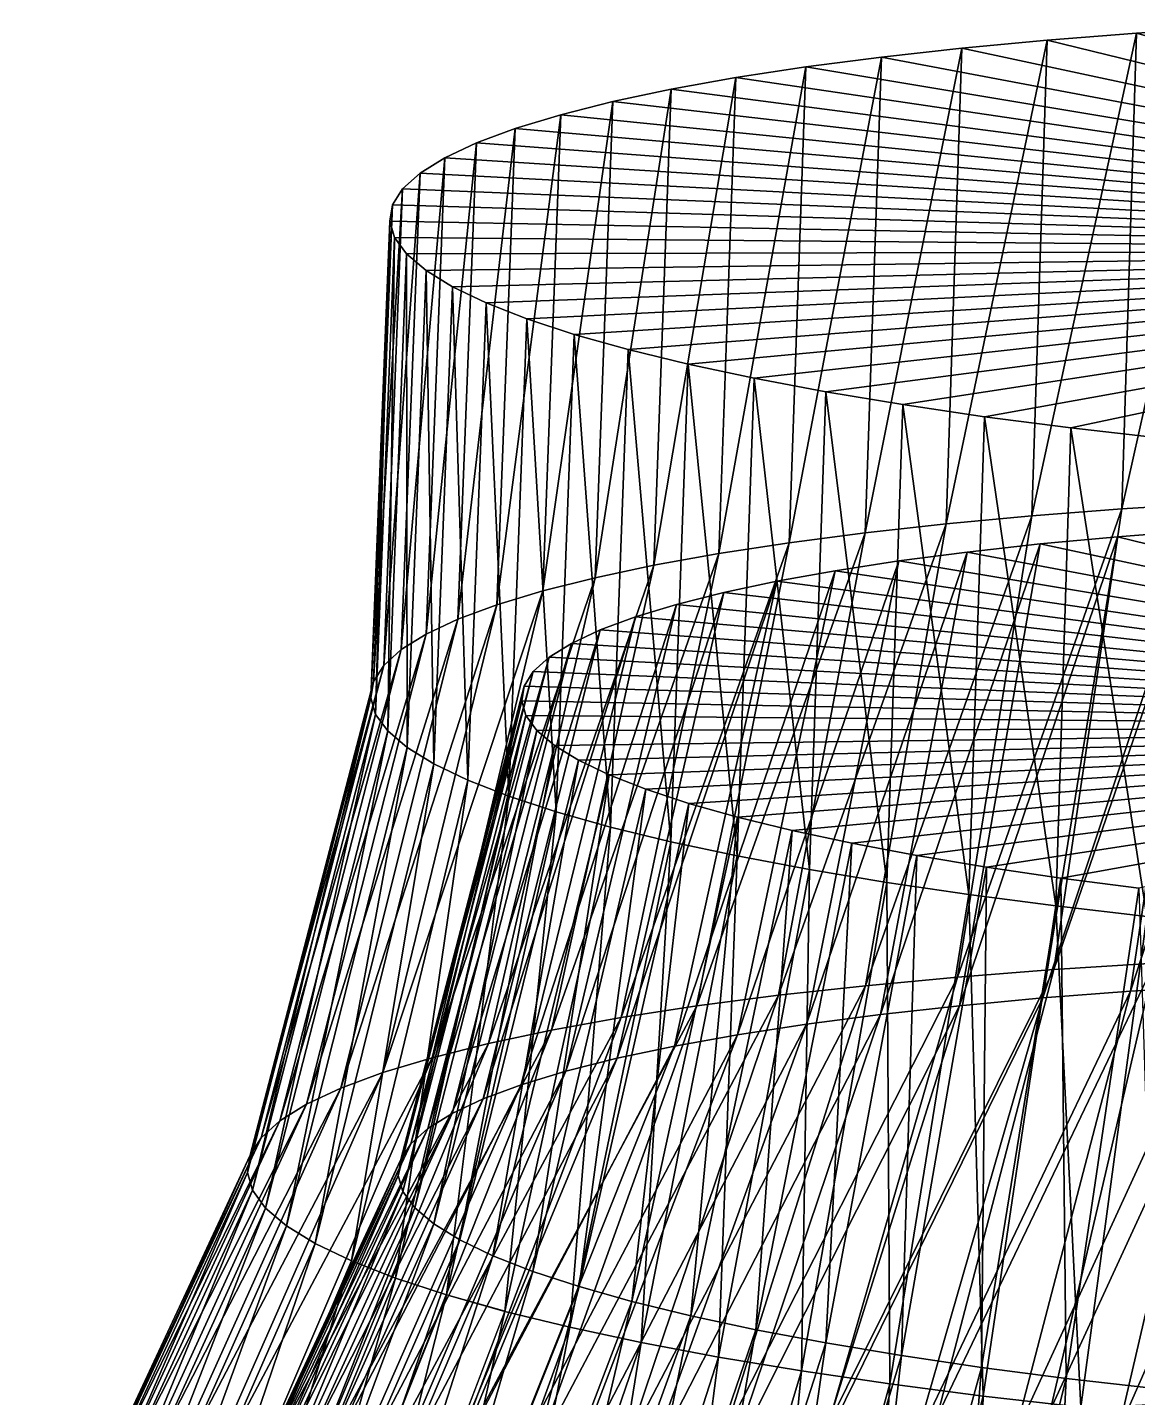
# Model space of a CAD drawing. Header units: metres. Extents: x -144 to 156, y -13 to 466.
# Drawn here: x -52.55 to -15.76, y 420.35 to 465.76 of the extents above; entities that cross this region are included whole.
import ezdxf

# ---------------------------------------------------------------- set-up
doc = ezdxf.new("R2010")
doc.units = ezdxf.units.M

msp = doc.modelspace()

# ---------------------------------------------------------------- linework, layer by layer
for points in [[(-16.287193, 449.80652, -999.6543), (-15.801171, 465.57034, -996.94275), (-19.263828, 449.57605, -997.7675), (-19.26373, 449.57614, -997.7674)], [(-19.263828, 449.57605, -997.7675), (-15.801171, 465.57034, -996.94275), (-18.760483, 465.34122, -995.0669), (-18.760384, 465.3413, -995.0668)], [(-15.801171, 465.57034, -996.94275), (9.756375, 458.37244, -954.2159), (-18.760483, 465.34122, -995.0669), (-18.760384, 465.3413, -995.0668)], [(-13.18531, 450.00174, -1001.3317), (-12.717338, 465.7644, -998.6104), (-16.287193, 449.80652, -999.6543), (-16.287094, 449.8066, -999.6542)], [(-16.287193, 449.80652, -999.6543), (-12.717338, 465.7644, -998.6104), (-15.801171, 465.57034, -996.94275), (-15.801071, 465.57043, -996.9426)], [(-12.717338, 465.7644, -998.6104), (9.756375, 458.37244, -954.2159), (-15.801171, 465.57034, -996.94275), (-15.801071, 465.57043, -996.9426)], [(-22.100723, 449.31143, -995.68054), (-21.580872, 465.07812, -992.99207), (-24.784042, 449.01395, -993.40356), (-24.783943, 449.01404, -993.40344)], [(-24.784042, 449.01395, -993.40356), (-21.580872, 465.07812, -992.99207), (-24.248577, 464.78235, -990.72833), (-24.248478, 464.78244, -990.7282)], [(-21.580872, 465.07812, -992.99207), (9.756375, 458.37244, -954.2159), (-24.248577, 464.78235, -990.72833), (-24.248478, 464.78244, -990.7282)], [(-19.263828, 449.57605, -997.7675), (-18.760483, 465.34122, -995.0669), (-22.100723, 449.31143, -995.68054), (-22.100624, 449.31152, -995.6804)], [(-22.100723, 449.31143, -995.68054), (-18.760483, 465.34122, -995.0669), (-21.580872, 465.07812, -992.99207), (-21.580772, 465.07822, -992.99194)], [(-18.760483, 465.34122, -995.0669), (9.756375, 458.37244, -954.2159), (-21.580872, 465.07812, -992.99207), (-21.580772, 465.07822, -992.99194)], [(-24.784042, 449.01395, -993.40356), (-24.248577, 464.78235, -990.72833), (-27.300732, 448.68506, -990.94763), (-27.300632, 448.68515, -990.9475)], [(-27.300732, 448.68506, -990.94763), (-24.248577, 464.78235, -990.72833), (-26.750622, 464.45538, -988.2867), (-26.750523, 464.45547, -988.28656)], [(-24.248577, 464.78235, -990.72833), (9.756375, 458.37244, -954.2159), (-26.750622, 464.45538, -988.2867), (-26.750523, 464.45547, -988.28656)], [(-29.638527, 448.32632, -988.3247), (-29.07481, 464.09875, -985.6791), (-31.786018, 447.93958, -985.5476), (-31.78592, 447.93967, -985.5475)], [(-31.786018, 447.93958, -985.5476), (-29.07481, 464.09875, -985.6791), (-31.209808, 463.71423, -982.91815), (-31.20971, 463.71432, -982.918)], [(-29.07481, 464.09875, -985.6791), (9.756375, 458.37244, -954.2159), (-31.209808, 463.71423, -982.91815), (-31.20971, 463.71432, -982.918)], [(-27.300732, 448.68506, -990.94763), (-26.750622, 464.45538, -988.2867), (-29.638527, 448.32632, -988.3247), (-29.638428, 448.32642, -988.3246)], [(-29.638527, 448.32632, -988.3247), (-26.750622, 464.45538, -988.2867), (-29.07481, 464.09875, -985.6791), (-29.07471, 464.09885, -985.67896)], [(-26.750622, 464.45538, -988.2867), (9.756375, 458.37244, -954.2159), (-29.07481, 464.09875, -985.6791), (-29.07471, 464.09885, -985.67896)], [(-31.786018, 447.93958, -985.5476), (-31.209808, 463.71423, -982.91815), (-33.73277, 447.5266, -982.6299), (-33.73267, 447.5267, -982.62976)], [(-33.73277, 447.5266, -982.6299), (-31.209808, 463.71423, -982.91815), (-33.14523, 463.3037, -980.0174), (-33.14513, 463.3038, -980.0173)], [(-31.209808, 463.71423, -982.91815), (9.756375, 458.37244, -954.2159), (-33.14523, 463.3037, -980.0174), (-33.14513, 463.3038, -980.0173)], [(-33.73277, 447.5266, -982.6299), (-33.14523, 463.3037, -980.0174), (-35.469288, 447.0895, -979.58575), (-35.46919, 447.0896, -979.58563)], [(-35.469288, 447.0895, -979.58575), (-33.14523, 463.3037, -980.0174), (-34.871643, 462.86914, -976.9909), (-34.871544, 462.86923, -976.9908)], [(-33.14523, 463.3037, -980.0174), (9.756375, 458.37244, -954.2159), (-34.871643, 462.86914, -976.9909), (-34.871544, 462.86923, -976.9908)], [(-35.469288, 447.0895, -979.58575), (-34.871643, 462.86914, -976.9909), (-36.9871, 446.63037, -976.42993), (-36.987, 446.63046, -976.4298)], [(-36.9871, 446.63037, -976.42993), (-34.871643, 462.86914, -976.9909), (-36.38062, 462.41266, -973.8535), (-36.38052, 462.41275, -973.8534)], [(-34.871643, 462.86914, -976.9909), (9.756375, 458.37244, -954.2159), (-36.38062, 462.41266, -973.8535), (-36.38052, 462.41275, -973.8534)], [(-36.9871, 446.63037, -976.42993), (-36.38062, 462.41266, -973.8535), (-38.278828, 446.15143, -973.178), (-38.27873, 446.15152, -973.17786)], [(-38.278828, 446.15143, -973.178), (-36.38062, 462.41266, -973.8535), (-37.664833, 461.9365, -970.6204), (-37.664734, 461.93658, -970.6203)], [(-36.38062, 462.41266, -973.8535), (9.756375, 458.37244, -954.2159), (-37.664833, 461.9365, -970.6204), (-37.664734, 461.93658, -970.6203)], [(-38.278828, 446.15143, -973.178), (-37.664833, 461.9365, -970.6204), (-39.33817, 445.655, -969.8456), (-39.33807, 445.6551, -969.84546)], [(-39.33817, 445.655, -969.8456), (-37.664833, 461.9365, -970.6204), (-38.71801, 461.44296, -967.30743), (-38.71791, 461.44305, -967.3073)], [(-37.664833, 461.9365, -970.6204), (9.756375, 458.37244, -954.2159), (-38.71801, 461.44296, -967.30743), (-38.71791, 461.44305, -967.3073)], [(-39.33817, 445.655, -969.8456), (-38.71801, 461.44296, -967.30743), (-40.15997, 445.14355, -966.449), (-40.15987, 445.14365, -966.44885)], [(-40.15997, 445.14355, -966.449), (-38.71801, 461.44296, -967.30743), (-39.535027, 460.93448, -963.93066), (-39.534927, 460.93457, -963.93054)], [(-38.71801, 461.44296, -967.30743), (9.756375, 458.37244, -954.2159), (-39.535027, 460.93448, -963.93066), (-39.534927, 460.93457, -963.93054)], [(-40.15997, 445.14355, -966.449), (-39.535027, 460.93448, -963.93066), (-40.74022, 444.61954, -963.0048), (-40.74012, 444.61963, -963.0047)], [(-40.74022, 444.61954, -963.0048), (-39.535027, 460.93448, -963.93066), (-40.111897, 460.4135, -960.50653), (-40.111797, 460.4136, -960.5064)], [(-39.535027, 460.93448, -963.93066), (9.756375, 458.37244, -954.2159), (-40.111897, 460.4135, -960.50653), (-40.111797, 460.4136, -960.5064)], [(-40.74022, 444.61954, -963.0048), (-40.111897, 460.4135, -960.50653), (-41.076088, 444.0855, -959.52985), (-41.07599, 444.0856, -959.5297)], [(-41.076088, 444.0855, -959.52985), (-40.111897, 460.4135, -960.50653), (-40.445816, 459.88263, -957.05176), (-40.445717, 459.88272, -957.05164)], [(-40.111897, 460.4135, -960.50653), (9.756375, 458.37244, -954.2159), (-40.445816, 459.88263, -957.05176), (-40.445717, 459.88272, -957.05164)], [(-41.076088, 444.0855, -959.52985), (-40.445816, 459.88263, -957.05176), (-41.16595, 443.5441, -956.041), (-41.16585, 443.5442, -956.0409)], [(-41.16595, 443.5441, -956.041), (-40.445816, 459.88263, -957.05176), (-40.53516, 459.34436, -953.5832), (-40.53506, 459.34445, -953.58307)], [(-40.445816, 459.88263, -957.05176), (9.756375, 458.37244, -954.2159), (-40.53516, 459.34436, -953.5832), (-40.53506, 459.34445, -953.58307)], [(-41.16595, 443.5441, -956.041), (-40.53516, 459.34436, -953.5832), (-41.009365, 442.99792, -952.5552), (-41.009266, 442.99802, -952.55505)], [(-41.009365, 442.99792, -952.5552), (-40.53516, 459.34436, -953.5832), (-40.379482, 458.80136, -950.1177), (-40.379383, 458.80145, -950.11755)], [(-40.53516, 459.34436, -953.5832), (9.756375, 458.37244, -954.2159), (-40.379482, 458.80136, -950.1177), (-40.379383, 458.80145, -950.11755)], [(-41.009365, 442.99792, -952.5552), (-40.379482, 458.80136, -950.1177), (-40.607094, 442.44965, -949.0895), (-40.606995, 442.44974, -949.08936)], [(-40.607094, 442.44965, -949.0895), (-40.379482, 458.80136, -950.1177), (-39.97955, 458.25626, -946.6722), (-39.97945, 458.25635, -946.67206)], [(-40.379482, 458.80136, -950.1177), (9.756375, 458.37244, -954.2159), (-39.97955, 458.25626, -946.6722), (-39.97945, 458.25635, -946.67206)], [(-40.607094, 442.44965, -949.0895), (-39.97955, 458.25626, -946.6722), (-39.961094, 441.90195, -945.66077), (-39.960995, 441.90204, -945.66064)], [(-39.97955, 458.25626, -946.6722), (9.756375, 458.37244, -954.2159), (-39.337307, 457.71173, -943.2634), (-39.337208, 457.71182, -943.2633)], [(-39.961094, 441.90195, -945.66077), (-39.97955, 458.25626, -946.6722), (-39.337307, 457.71173, -943.2634), (-39.337208, 457.71182, -943.2633)], [(-39.337307, 457.71173, -943.2634), (9.756375, 458.37244, -954.2159), (-38.45589, 457.17044, -939.90796), (-38.45579, 457.17053, -939.90784)], [(-38.45589, 457.17044, -939.90796), (9.756375, 458.37244, -954.2159), (-37.339577, 456.63498, -936.62225), (-37.339478, 456.63507, -936.62213)], [(-37.339577, 456.63498, -936.62225), (9.756375, 458.37244, -954.2159), (-35.99383, 456.108, -933.42224), (-35.993732, 456.1081, -933.4221)], [(-35.99383, 456.108, -933.42224), (9.756375, 458.37244, -954.2159), (-34.425186, 455.59204, -930.32355), (-34.425087, 455.59213, -930.3234)], [(-34.425186, 455.59204, -930.32355), (9.756375, 458.37244, -954.2159), (-32.641296, 455.08963, -927.3413), (-32.641197, 455.08972, -927.3412)], [(-32.641296, 455.08963, -927.3413), (9.756375, 458.37244, -954.2159), (-30.650848, 454.60324, -924.4899), (-30.65075, 454.60333, -924.4898)], [(-30.650848, 454.60324, -924.4899), (9.756375, 458.37244, -954.2159), (-28.46354, 454.1352, -921.7834), (-28.46344, 454.13528, -921.78326)], [(-28.46354, 454.1352, -921.7834), (9.756375, 458.37244, -954.2159), (-26.090034, 453.68777, -919.23486), (-26.089935, 453.68787, -919.23474)], [(-26.090034, 453.68777, -919.23486), (9.756375, 458.37244, -954.2159), (-23.541882, 453.26318, -916.85675), (-23.541782, 453.26328, -916.8566)], [(-23.541882, 453.26318, -916.85675), (9.756375, 458.37244, -954.2159), (-20.831501, 452.8635, -914.66064), (-20.831402, 452.8636, -914.6605)], [(-20.831501, 452.8635, -914.66064), (9.756375, 458.37244, -954.2159), (-17.972105, 452.49066, -912.6572), (-17.972006, 452.49075, -912.6571)], [(-17.972105, 452.49066, -912.6572), (9.756375, 458.37244, -954.2159), (-14.9776125, 452.14645, -910.8563), (-14.977512, 452.14655, -910.8562)], [(-39.961094, 441.90195, -945.66077), (-39.337307, 457.71173, -943.2634), (-39.074512, 441.35745, -942.2857), (-39.074413, 441.35754, -942.2856)], [(-39.074512, 441.35745, -942.2857), (-39.337307, 457.71173, -943.2634), (-38.45589, 457.17044, -939.90796), (-38.45579, 457.17053, -939.90784)], [(-39.074512, 441.35745, -942.2857), (-38.45589, 457.17044, -939.90796), (-37.951668, 440.81888, -938.9808), (-37.95157, 440.81897, -938.98065)], [(-37.951668, 440.81888, -938.9808), (-38.45589, 457.17044, -939.90796), (-37.339577, 456.63498, -936.62225), (-37.339478, 456.63507, -936.62213)], [(-37.951668, 440.81888, -938.9808), (-37.339577, 456.63498, -936.62225), (-36.598045, 440.28882, -935.762), (-36.597946, 440.2889, -935.7619)], [(-36.598045, 440.28882, -935.762), (-37.339577, 456.63498, -936.62225), (-35.99383, 456.108, -933.42224), (-35.993732, 456.1081, -933.4221)], [(-36.598045, 440.28882, -935.762), (-35.99383, 456.108, -933.42224), (-35.02022, 439.76984, -932.6452), (-35.020123, 439.76993, -932.6451)], [(-35.02022, 439.76984, -932.6452), (-35.99383, 456.108, -933.42224), (-34.425186, 455.59204, -930.32355), (-34.425087, 455.59213, -930.3234)], [(-35.02022, 439.76984, -932.6452), (-34.425186, 455.59204, -930.32355), (-33.225887, 439.2645, -929.64545), (-33.22579, 439.2646, -929.6453)], [(-33.225887, 439.2645, -929.64545), (-34.425186, 455.59204, -930.32355), (-32.641296, 455.08963, -927.3413), (-32.641197, 455.08972, -927.3412)], [(-33.225887, 439.2645, -929.64545), (-32.641296, 455.08963, -927.3413), (-31.22379, 438.77524, -926.7774), (-31.22369, 438.77533, -926.7773)], [(-31.22379, 438.77524, -926.7774), (-32.641296, 455.08963, -927.3413), (-30.650848, 454.60324, -924.4899), (-30.65075, 454.60333, -924.4898)], [(-31.22379, 438.77524, -926.7774), (-30.650848, 454.60324, -924.4899), (-29.023678, 438.30444, -924.05505), (-29.023579, 438.30453, -924.05493)], [(-29.023678, 438.30444, -924.05505), (-30.650848, 454.60324, -924.4899), (-28.46354, 454.1352, -921.7834), (-28.46344, 454.13528, -921.78326)], [(-29.023678, 438.30444, -924.05505), (-28.46354, 454.1352, -921.7834), (-26.63628, 437.85443, -921.4916), (-26.63618, 437.85452, -921.49146)], [(-26.63628, 437.85443, -921.4916), (-28.46354, 454.1352, -921.7834), (-26.090034, 453.68777, -919.23486), (-26.089935, 453.68787, -919.23474)], [(-26.63628, 437.85443, -921.4916), (-26.090034, 453.68777, -919.23486), (-24.073212, 437.42734, -919.09955), (-24.073112, 437.42743, -919.0994)], [(-24.073212, 437.42734, -919.09955), (-26.090034, 453.68777, -919.23486), (-23.541882, 453.26318, -916.85675), (-23.541782, 453.26328, -916.8566)], [(-24.073212, 437.42734, -919.09955), (-23.541882, 453.26318, -916.85675), (-21.346966, 437.02533, -916.8906), (-21.346867, 437.02542, -916.8905)], [(-21.346966, 437.02533, -916.8906), (-23.541882, 453.26318, -916.85675), (-20.831501, 452.8635, -914.66064), (-20.831402, 452.8636, -914.6605)], [(-21.346966, 437.02533, -916.8906), (-20.831501, 452.8635, -914.66064), (-18.470833, 436.65027, -914.8755), (-18.470734, 436.65036, -914.87537)], [(-18.470833, 436.65027, -914.8755), (-20.831501, 452.8635, -914.66064), (-17.972105, 452.49066, -912.6572), (-17.972006, 452.49075, -912.6571)], [(-18.470833, 436.65027, -914.8755), (-17.972105, 452.49066, -912.6572), (-15.458815, 436.30408, -913.064), (-15.4587145, 436.30417, -913.0639)], [(-15.458815, 436.30408, -913.064), (-17.972105, 452.49066, -912.6572), (-14.9776125, 452.14645, -910.8563), (-14.977512, 452.14655, -910.8562)], [(-21.72937, 434.2904, -1003.279), (-19.263828, 449.57605, -997.7675), (-24.77684, 434.00613, -1001.0371), (-24.776741, 434.00623, -1001.037)], [(-24.77684, 434.00613, -1001.0371), (-19.263828, 449.57605, -997.7675), (-22.100723, 449.31143, -995.68054), (-22.100624, 449.31152, -995.6804)], [(-18.531788, 434.538, -1005.30585), (-16.287193, 449.80652, -999.6543), (-21.72937, 434.2904, -1003.279), (-21.72927, 434.2905, -1003.2789)], [(-21.72937, 434.2904, -1003.279), (-16.287193, 449.80652, -999.6543), (-19.263828, 449.57605, -997.7675), (-19.26373, 449.57614, -997.7674)], [(-15.199661, 434.74768, -1007.1078), (-13.18531, 450.00174, -1001.3317), (-18.531788, 434.538, -1005.30585), (-18.531689, 434.5381, -1005.3057)], [(-18.531788, 434.538, -1005.30585), (-13.18531, 450.00174, -1001.3317), (-16.287193, 449.80652, -999.6543), (-16.287094, 449.8066, -999.6542)], [(-24.77684, 434.00613, -1001.0371), (-22.100723, 449.31143, -995.68054), (-27.659336, 433.68658, -998.59106), (-27.659237, 433.68668, -998.59094)], [(-27.659336, 433.68658, -998.59106), (-22.100723, 449.31143, -995.68054), (-24.784042, 449.01395, -993.40356), (-24.783943, 449.01404, -993.40344)], [(-12.965912, 434.01297, -1002.69525), (-10.951561, 449.26703, -996.9192), (-15.991524, 433.82257, -1001.0591), (-15.991424, 433.82266, -1001.05896)], [(-15.991524, 433.82257, -1001.0591), (-10.951561, 449.26703, -996.9192), (-13.746929, 449.0911, -995.40753), (-13.746829, 449.0912, -995.4074)], [(-30.362835, 433.33325, -995.9529), (-27.300732, 448.68506, -990.94763), (-32.874157, 432.94794, -993.13525), (-32.874058, 432.94803, -993.13513)], [(-32.874157, 432.94794, -993.13525), (-27.300732, 448.68506, -990.94763), (-29.638527, 448.32632, -988.3247), (-29.638428, 448.32642, -988.3246)], [(-27.659336, 433.68658, -998.59106), (-24.784042, 449.01395, -993.40356), (-30.362835, 433.33325, -995.9529), (-30.362736, 433.33334, -995.95276)], [(-30.362835, 433.33325, -995.9529), (-24.784042, 449.01395, -993.40356), (-27.300732, 448.68506, -990.94763), (-27.300632, 448.68515, -990.9475)], [(-18.894966, 433.59778, -999.2187), (-16.429428, 448.8834, -993.70715), (-21.66211, 433.33963, -997.183), (-21.66201, 433.33972, -997.18286)], [(-21.66211, 433.33963, -997.183), (-16.429428, 448.8834, -993.70715), (-18.985992, 448.64493, -991.8264), (-18.985893, 448.64502, -991.8263)], [(-16.429428, 448.8834, -993.70715), (9.419949, 442.5665, -956.67737), (-18.985992, 448.64493, -991.8264), (-18.985893, 448.64502, -991.8263)], [(-15.991524, 433.82257, -1001.0591), (-13.746929, 449.0911, -995.40753), (-18.894966, 433.59778, -999.2187), (-18.894867, 433.59787, -999.21857)], [(-18.894966, 433.59778, -999.2187), (-13.746929, 449.0911, -995.40753), (-16.429428, 448.8834, -993.70715), (-16.429329, 448.88348, -993.70703)], [(-13.746929, 449.0911, -995.40753), (9.419949, 442.5665, -956.67737), (-16.429428, 448.8834, -993.70715), (-16.429329, 448.88348, -993.70703)], [(-32.874157, 432.94794, -993.13525), (-29.638527, 448.32632, -988.3247), (-35.18105, 432.53247, -990.1521), (-35.18095, 432.53256, -990.152)], [(-35.18105, 432.53247, -990.1521), (-29.638527, 448.32632, -988.3247), (-31.786018, 447.93958, -985.5476), (-31.78592, 447.93967, -985.5475)], [(-24.27945, 433.04947, -994.962), (-21.40416, 448.37683, -989.7744), (-26.73426, 432.72867, -992.5664), (-26.734161, 432.72876, -992.5663)], [(-26.73426, 432.72867, -992.5664), (-21.40416, 448.37683, -989.7744), (-23.672161, 448.08044, -987.56116), (-23.672062, 448.08054, -987.56104)], [(-21.66211, 433.33963, -997.183), (-18.985992, 448.64493, -991.8264), (-24.27945, 433.04947, -994.962), (-24.27935, 433.04956, -994.96185)], [(-24.27945, 433.04947, -994.962), (-18.985992, 448.64493, -991.8264), (-21.40416, 448.37683, -989.7744), (-21.40406, 448.37692, -989.7743)], [(-21.40416, 448.37683, -989.7744), (9.419949, 442.5665, -956.67737), (-23.672161, 448.08044, -987.56116), (-23.672062, 448.08054, -987.56104)], [(-18.985992, 448.64493, -991.8264), (9.419949, 442.5665, -956.67737), (-21.40416, 448.37683, -989.7744), (-21.40406, 448.37692, -989.7743)], [(-35.18105, 432.53247, -990.1521), (-31.786018, 447.93958, -985.5476), (-37.2723, 432.08887, -987.01776), (-37.2722, 432.08896, -987.01764)], [(-37.2723, 432.08887, -987.01776), (-31.786018, 447.93958, -985.5476), (-33.73277, 447.5266, -982.6299), (-33.73267, 447.5267, -982.62976)], [(-29.014572, 432.37878, -990.00806), (-25.778942, 447.75717, -985.19745), (-31.10926, 432.00153, -987.29926), (-31.109161, 432.00162, -987.29913)], [(-31.10926, 432.00153, -987.29926), (-25.778942, 447.75717, -985.19745), (-27.71423, 447.40863, -982.6948), (-27.71413, 447.40872, -982.6947)], [(-26.73426, 432.72867, -992.5664), (-23.672161, 448.08044, -987.56116), (-29.014572, 432.37878, -990.00806), (-29.014473, 432.37888, -990.00793)], [(-29.014572, 432.37878, -990.00806), (-23.672161, 448.08044, -987.56116), (-25.778942, 447.75717, -985.19745), (-25.778843, 447.75726, -985.1973)], [(-25.778942, 447.75717, -985.19745), (9.419949, 442.5665, -956.67737), (-27.71423, 447.40863, -982.6948), (-27.71413, 447.40872, -982.6947)], [(-23.672161, 448.08044, -987.56116), (9.419949, 442.5665, -956.67737), (-25.778942, 447.75717, -985.19745), (-25.778843, 447.75726, -985.1973)], [(-37.2723, 432.08887, -987.01776), (-33.73277, 447.5266, -982.6299), (-39.13771, 431.6193, -983.7476), (-39.13761, 431.6194, -983.7475)], [(-39.13771, 431.6193, -983.7476), (-33.73277, 447.5266, -982.6299), (-35.469288, 447.0895, -979.58575), (-35.46919, 447.0896, -979.58563)], [(-31.10926, 432.00153, -987.29926), (-27.71423, 447.40863, -982.6948), (-33.00814, 431.59872, -984.45325), (-33.00804, 431.59882, -984.4531)], [(-33.00814, 431.59872, -984.45325), (-27.71423, 447.40863, -982.6948), (-29.468613, 447.0365, -980.06537), (-29.468513, 447.0366, -980.06525)], [(-27.71423, 447.40863, -982.6948), (9.419949, 442.5665, -956.67737), (-29.468613, 447.0365, -980.06537), (-29.468513, 447.0366, -980.06525)], [(-39.13771, 431.6193, -983.7476), (-35.469288, 447.0895, -979.58575), (-40.76819, 431.12607, -980.3576), (-40.76809, 431.12616, -980.3575)], [(-40.76819, 431.12607, -980.3576), (-35.469288, 447.0895, -979.58575), (-36.9871, 446.63037, -976.42993), (-36.987, 446.63046, -976.4298)], [(-33.00814, 431.59872, -984.45325), (-29.468613, 447.0365, -980.06537), (-34.70196, 431.17236, -981.48395), (-34.701862, 431.17245, -981.4838)], [(-34.70196, 431.17236, -981.48395), (-29.468613, 447.0365, -980.06537), (-31.033531, 446.64258, -977.322), (-31.033432, 446.64267, -977.3219)], [(-29.468613, 447.0365, -980.06537), (9.419949, 442.5665, -956.67737), (-31.033531, 446.64258, -977.322), (-31.033432, 446.64267, -977.3219)], [(-40.76819, 431.12607, -980.3576), (-36.9871, 446.63037, -976.42993), (-42.155796, 430.61157, -976.8642), (-42.155697, 430.61166, -976.8641)], [(-42.155796, 430.61157, -976.8642), (-36.9871, 446.63037, -976.42993), (-38.278828, 446.15143, -973.178), (-38.27873, 446.15152, -973.17786)], [(-34.70196, 431.17236, -981.48395), (-31.033531, 446.64258, -977.322), (-36.182453, 430.7245, -978.40576), (-36.182354, 430.72458, -978.40564)], [(-36.182453, 430.7245, -978.40576), (-31.033531, 446.64258, -977.322), (-32.401363, 446.2288, -974.4781), (-32.401264, 446.22888, -974.47797)], [(-31.033531, 446.64258, -977.322), (9.419949, 442.5665, -956.67737), (-32.401363, 446.2288, -974.4781), (-32.401264, 446.22888, -974.47797)], [(-42.155796, 430.61157, -976.8642), (-38.278828, 446.15143, -973.178), (-43.293774, 430.0783, -973.2845), (-43.293674, 430.0784, -973.28436)], [(-43.293774, 430.0783, -973.2845), (-38.278828, 446.15143, -973.178), (-39.33817, 445.655, -969.8456), (-39.33807, 445.6551, -969.84546)], [(-36.182453, 430.7245, -978.40576), (-32.401363, 446.2288, -974.4781), (-37.44242, 430.25732, -975.2337), (-37.44232, 430.25742, -975.2336)], [(-37.44242, 430.25732, -975.2337), (-32.401363, 446.2288, -974.4781), (-33.565445, 445.79718, -971.5474), (-33.565346, 445.79727, -971.5473)], [(-32.401363, 446.2288, -974.4781), (9.419949, 442.5665, -956.67737), (-33.565445, 445.79718, -971.5474), (-33.565346, 445.79727, -971.5473)], [(-43.293774, 430.0783, -973.2845), (-39.33817, 445.655, -969.8456), (-44.17657, 429.5289, -969.6358), (-44.17647, 429.529, -969.6357)], [(-44.17657, 429.5289, -969.6358), (-39.33817, 445.655, -969.8456), (-40.15997, 445.14355, -966.449), (-40.15987, 445.14365, -966.44885)], [(-37.44242, 430.25732, -975.2337), (-33.565445, 445.79718, -971.5474), (-38.475716, 429.77313, -971.9833), (-38.475616, 429.77322, -971.98315)], [(-38.475716, 429.77313, -971.9833), (-33.565445, 445.79718, -971.5474), (-34.520115, 445.34982, -968.5443), (-34.520016, 445.3499, -968.5442)], [(-33.565445, 445.79718, -971.5474), (9.419949, 442.5665, -956.67737), (-34.520115, 445.34982, -968.5443), (-34.520016, 445.3499, -968.5442)], [(-44.17657, 429.5289, -969.6358), (-40.15997, 445.14355, -966.449), (-44.79989, 428.96597, -965.936), (-44.79979, 428.96606, -965.93585)], [(-44.79989, 428.96597, -965.936), (-40.15997, 445.14355, -966.449), (-40.74022, 444.61954, -963.0048), (-40.74012, 444.61963, -963.0047)], [(-38.475716, 429.77313, -971.9833), (-34.520115, 445.34982, -968.5443), (-39.277306, 429.27423, -968.6702), (-39.277206, 429.27432, -968.6701)], [(-39.277306, 429.27423, -968.6702), (-34.520115, 445.34982, -968.5443), (-35.260704, 444.8889, -965.4834), (-35.260605, 444.88898, -965.4833)], [(-34.520115, 445.34982, -968.5443), (9.419949, 442.5665, -956.67737), (-35.260704, 444.8889, -965.4834), (-35.260605, 444.88898, -965.4833)], [(-44.79989, 428.96597, -965.936), (-40.74022, 444.61954, -963.0048), (-45.160698, 428.39233, -962.20306), (-45.1606, 428.39243, -962.20294)], [(-45.160698, 428.39233, -962.20306), (-40.74022, 444.61954, -963.0048), (-41.076088, 444.0855, -959.52985), (-41.07599, 444.0856, -959.5297)], [(-39.277306, 429.27423, -968.6702), (-35.260704, 444.8889, -965.4834), (-39.84329, 428.76312, -965.3107), (-39.84319, 428.7632, -965.3106)], [(-39.84329, 428.76312, -965.3107), (-35.260704, 444.8889, -965.4834), (-35.783615, 444.41666, -962.3796), (-35.783516, 444.41675, -962.37946)], [(-35.260704, 444.8889, -965.4834), (9.419949, 442.5665, -956.67737), (-35.783615, 444.41666, -962.3796), (-35.783516, 444.41675, -962.37946)], [(-39.84329, 428.76312, -965.3107), (-35.783615, 444.41666, -962.3796), (-40.170906, 428.24222, -961.9212), (-40.170807, 428.2423, -961.9211)], [(-40.170906, 428.24222, -961.9212), (-35.783615, 444.41666, -962.3796), (-36.0863, 443.93542, -959.248), (-36.0862, 443.93552, -959.24786)], [(-35.783615, 444.41666, -962.3796), (9.419949, 442.5665, -956.67737), (-36.0863, 443.93542, -959.248), (-36.0862, 443.93552, -959.24786)], [(-45.160698, 428.39233, -962.20306), (-41.076088, 444.0855, -959.52985), (-45.25723, 427.81073, -958.4552), (-45.25713, 427.81082, -958.4551)], [(-45.25723, 427.81073, -958.4552), (-41.076088, 444.0855, -959.52985), (-41.16595, 443.5441, -956.041), (-41.16585, 443.5442, -956.0409)], [(-40.170906, 428.24222, -961.9212), (-36.0863, 443.93542, -959.248), (-40.258556, 427.71414, -958.5181), (-40.258457, 427.71423, -958.518)], [(-40.258556, 427.71414, -958.5181), (-36.0863, 443.93542, -959.248), (-36.167282, 443.4475, -956.1039), (-36.167183, 443.4476, -956.10376)], [(-36.0863, 443.93542, -959.248), (9.419949, 442.5665, -956.67737), (-36.167282, 443.4475, -956.1039), (-36.167183, 443.4476, -956.10376)], [(-45.25723, 427.81073, -958.4552), (-41.16595, 443.5441, -956.041), (-45.08902, 427.224, -954.7107), (-45.08892, 427.2241, -954.7106)], [(-45.08902, 427.224, -954.7107), (-41.16595, 443.5441, -956.041), (-41.009365, 442.99792, -952.5552), (-41.009266, 442.99802, -952.55505)], [(-40.258556, 427.71414, -958.5181), (-36.167282, 443.4475, -956.1039), (-40.105824, 427.18137, -955.11804), (-40.105724, 427.18146, -955.1179)], [(-40.105824, 427.18137, -955.11804), (-36.167282, 443.4475, -956.1039), (-36.02617, 442.9553, -952.9625), (-36.02607, 442.95538, -952.9624)], [(-36.167282, 443.4475, -956.1039), (9.419949, 442.5665, -956.67737), (-36.02617, 442.9553, -952.9625), (-36.02607, 442.95538, -952.9624)], [(-45.08902, 427.224, -954.7107), (-41.009365, 442.99792, -952.5552), (-44.656887, 426.63504, -950.98773), (-44.656788, 426.63513, -950.9876)], [(-44.656887, 426.63504, -950.98773), (-41.009365, 442.99792, -952.5552), (-40.607094, 442.44965, -949.0895), (-40.606995, 442.44974, -949.08936)], [(-40.105824, 427.18137, -955.11804), (-36.02617, 442.9553, -952.9625), (-39.71344, 426.64658, -951.73755), (-39.71334, 426.64667, -951.7374)], [(-39.71344, 426.64658, -951.73755), (-36.02617, 442.9553, -952.9625), (-35.663647, 442.46118, -949.8393), (-35.663548, 442.46127, -949.8392)], [(-36.02617, 442.9553, -952.9625), (9.419949, 442.5665, -956.67737), (-35.663647, 442.46118, -949.8393), (-35.663548, 442.46127, -949.8392)], [(-44.656887, 426.63504, -950.98773), (-40.607094, 442.44965, -949.0895), (-43.962936, 426.04666, -947.3045), (-43.962837, 426.04675, -947.3044)], [(-43.962936, 426.04666, -947.3045), (-40.607094, 442.44965, -949.0895), (-39.961094, 441.90195, -945.66077), (-39.960995, 441.90204, -945.66064)], [(-39.71344, 426.64658, -951.73755), (-35.663647, 442.46118, -949.8393), (-39.083324, 426.11234, -948.3931), (-39.083225, 426.11243, -948.393)], [(-39.083324, 426.11234, -948.3931), (-35.663647, 442.46118, -949.8393), (-35.081482, 441.9676, -946.7494), (-35.081383, 441.96768, -946.74927)], [(-35.663647, 442.46118, -949.8393), (9.419949, 442.5665, -956.67737), (-35.081482, 441.9676, -946.7494), (-35.081383, 441.96768, -946.74927)], [(-35.081482, 441.9676, -946.7494), (9.419949, 442.5665, -956.67737), (-34.28251, 441.47693, -943.7078), (-34.28241, 441.47702, -943.7077)], [(-34.28251, 441.47693, -943.7078), (9.419949, 442.5665, -956.67737), (-33.270622, 440.99158, -940.7295), (-33.270523, 440.99167, -940.7294)], [(-33.270622, 440.99158, -940.7295), (9.419949, 442.5665, -956.67737), (-32.050755, 440.5139, -937.8288), (-32.050655, 440.51398, -937.8287)], [(-32.050755, 440.5139, -937.8288), (9.419949, 442.5665, -956.67737), (-30.628845, 440.0462, -935.01996), (-30.628746, 440.0463, -935.01984)], [(-30.628845, 440.0462, -935.01996), (9.419949, 442.5665, -956.67737), (-29.011822, 439.5908, -932.31665), (-29.011723, 439.59088, -932.3165)], [(-29.011822, 439.5908, -932.31665), (9.419949, 442.5665, -956.67737), (-27.207561, 439.14987, -929.732), (-27.207462, 439.14996, -929.7319)], [(-27.207561, 439.14987, -929.732), (9.419949, 442.5665, -956.67737), (-25.22485, 438.7256, -927.2786), (-25.22475, 438.72568, -927.2785)], [(-25.22485, 438.7256, -927.2786), (9.419949, 442.5665, -956.67737), (-23.073364, 438.32004, -924.9685), (-23.073265, 438.32013, -924.9684)], [(-23.073364, 438.32004, -924.9685), (9.419949, 442.5665, -956.67737), (-20.763565, 437.93518, -922.8128), (-20.763466, 437.93527, -922.8127)], [(-20.763565, 437.93518, -922.8128), (9.419949, 442.5665, -956.67737), (-18.306717, 437.57288, -920.82214), (-18.306618, 437.57297, -920.822)], [(-18.306717, 437.57288, -920.82214), (9.419949, 442.5665, -956.67737), (-15.714792, 437.2349, -919.00616), (-15.714692, 437.235, -919.00604)], [(-43.962936, 426.04666, -947.3045), (-39.961094, 441.90195, -945.66077), (-43.010548, 425.4618, -943.67896), (-43.01045, 425.46188, -943.67883)], [(-43.010548, 425.4618, -943.67896), (-39.961094, 441.90195, -945.66077), (-39.074512, 441.35745, -942.2857), (-39.074413, 441.35754, -942.2856)], [(-39.083324, 426.11234, -948.3931), (-35.081482, 441.9676, -946.7494), (-38.21854, 425.58124, -945.1011), (-38.21844, 425.58133, -945.10095)], [(-38.21854, 425.58124, -945.1011), (-35.081482, 441.9676, -946.7494), (-34.28251, 441.47693, -943.7078), (-34.28241, 441.47702, -943.7077)], [(-38.21854, 425.58124, -945.1011), (-34.28251, 441.47693, -943.7078), (-37.123314, 425.0559, -941.8774), (-37.123215, 425.056, -941.87726)], [(-37.123314, 425.0559, -941.8774), (-34.28251, 441.47693, -943.7078), (-33.270622, 440.99158, -940.7295), (-33.270523, 440.99167, -940.7294)], [(-43.010548, 425.4618, -943.67896), (-39.074512, 441.35745, -942.2857), (-41.804363, 424.8832, -940.12866), (-41.804264, 424.8833, -940.12854)], [(-41.804363, 424.8832, -940.12866), (-39.074512, 441.35745, -942.2857), (-37.951668, 440.81888, -938.9808), (-37.95157, 440.81897, -938.98065)], [(-37.123314, 425.0559, -941.8774), (-33.270622, 440.99158, -940.7295), (-35.802967, 424.53888, -938.7378), (-35.802868, 424.53897, -938.7377)], [(-35.802967, 424.53888, -938.7378), (-33.270622, 440.99158, -940.7295), (-32.050755, 440.5139, -937.8288), (-32.050655, 440.51398, -937.8287)], [(-41.804363, 424.8832, -940.12866), (-37.951668, 440.81888, -938.9808), (-40.350258, 424.3138, -936.671), (-40.35016, 424.3139, -936.6709)], [(-40.350258, 424.3138, -936.671), (-37.951668, 440.81888, -938.9808), (-36.598045, 440.28882, -935.762), (-36.597946, 440.2889, -935.7619)], [(-35.802967, 424.53888, -938.7378), (-32.050755, 440.5139, -937.8288), (-34.26394, 424.03265, -935.69763), (-34.26384, 424.03275, -935.6975)], [(-34.26394, 424.03265, -935.69763), (-32.050755, 440.5139, -937.8288), (-30.628845, 440.0462, -935.01996), (-30.628746, 440.0463, -935.01984)], [(-40.350258, 424.3138, -936.671), (-36.598045, 440.28882, -935.762), (-38.655315, 423.75632, -933.3229), (-38.655216, 423.7564, -933.32275)], [(-38.655315, 423.75632, -933.3229), (-36.598045, 440.28882, -935.762), (-35.02022, 439.76984, -932.6452), (-35.020123, 439.76993, -932.6451)], [(-34.26394, 424.03265, -935.69763), (-30.628845, 440.0462, -935.01996), (-32.513725, 423.53973, -932.7716), (-32.513626, 423.53983, -932.7715)], [(-32.513725, 423.53973, -932.7716), (-30.628845, 440.0462, -935.01996), (-29.011822, 439.5908, -932.31665), (-29.011723, 439.59088, -932.3165)], [(-38.655315, 423.75632, -933.3229), (-35.02022, 439.76984, -932.6452), (-36.727795, 423.21344, -930.10046), (-36.727695, 423.21353, -930.10034)], [(-36.727795, 423.21344, -930.10046), (-35.02022, 439.76984, -932.6452), (-33.225887, 439.2645, -929.64545), (-33.22579, 439.2646, -929.6453)], [(-32.513725, 423.53973, -932.7716), (-29.011822, 439.5908, -932.31665), (-30.560856, 423.0625, -929.97406), (-30.560757, 423.0626, -929.97394)], [(-30.560856, 423.0625, -929.97406), (-29.011822, 439.5908, -932.31665), (-27.207561, 439.14987, -929.732), (-27.207462, 439.14996, -929.7319)], [(-36.727795, 423.21344, -930.10046), (-33.225887, 439.2645, -929.64545), (-34.577087, 422.68787, -927.01953), (-34.57699, 422.68796, -927.0194)], [(-34.577087, 422.68787, -927.01953), (-33.225887, 439.2645, -929.64545), (-31.22379, 438.77524, -926.7774), (-31.22369, 438.77533, -926.7773)], [(-30.560856, 423.0625, -929.97406), (-27.207561, 439.14987, -929.732), (-28.41484, 422.6033, -927.3186), (-28.414742, 422.6034, -927.3185)], [(-28.41484, 422.6033, -927.3186), (-27.207561, 439.14987, -929.732), (-25.22485, 438.7256, -927.2786), (-25.22475, 438.72568, -927.2785)], [(-34.577087, 422.68787, -927.01953), (-31.22379, 438.77524, -926.7774), (-32.213665, 422.18213, -924.09503), (-32.213566, 422.18222, -924.0949)], [(-32.213665, 422.18213, -924.09503), (-31.22379, 438.77524, -926.7774), (-29.023678, 438.30444, -924.05505), (-29.023579, 438.30453, -924.05493)], [(-28.41484, 422.6033, -927.3186), (-25.22485, 438.7256, -927.2786), (-26.08614, 422.16434, -924.81824), (-26.08604, 422.16443, -924.8181)], [(-26.08614, 422.16434, -924.81824), (-25.22485, 438.7256, -927.2786), (-23.073364, 438.32004, -924.9685), (-23.073265, 438.32013, -924.9684)], [(-32.213665, 422.18213, -924.09503), (-29.023678, 438.30444, -924.05505), (-29.649055, 421.6987, -921.3413), (-29.648956, 421.6988, -921.3412)], [(-29.649055, 421.6987, -921.3413), (-29.023678, 438.30444, -924.05505), (-26.63628, 437.85443, -921.4916), (-26.63618, 437.85452, -921.49146)], [(-26.08614, 422.16434, -924.81824), (-23.073364, 438.32004, -924.9685), (-23.586094, 421.74777, -922.485), (-23.585995, 421.74786, -922.48486)], [(-23.586094, 421.74777, -922.485), (-23.073364, 438.32004, -924.9685), (-20.763565, 437.93518, -922.8128), (-20.763466, 437.93527, -922.8127)], [(-29.649055, 421.6987, -921.3413), (-26.63628, 437.85443, -921.4916), (-26.89574, 421.23993, -918.7717), (-26.895641, 421.24002, -918.7716)], [(-26.89574, 421.23993, -918.7717), (-26.63628, 437.85443, -921.4916), (-24.073212, 437.42734, -919.09955), (-24.073112, 437.42743, -919.0994)], [(-23.586094, 421.74777, -922.485), (-20.763565, 437.93518, -922.8128), (-20.926884, 421.35562, -920.3304), (-20.926785, 421.3557, -920.33026)], [(-20.926884, 421.35562, -920.3304), (-20.763565, 437.93518, -922.8128), (-18.306717, 437.57288, -920.82214), (-18.306618, 437.57297, -920.822)], [(-26.89574, 421.23993, -918.7717), (-24.073212, 437.42734, -919.09955), (-23.967133, 420.80807, -916.3988), (-23.967033, 420.80817, -916.3987)], [(-23.967133, 420.80807, -916.3988), (-24.073212, 437.42734, -919.09955), (-21.346966, 437.02533, -916.8906), (-21.346867, 437.02542, -916.8905)], [(-20.926884, 421.35562, -920.3304), (-18.306717, 437.57288, -920.82214), (-18.121475, 420.9898, -918.3648), (-18.121376, 420.9899, -918.3647)], [(-18.121475, 420.9898, -918.3648), (-18.306717, 437.57288, -920.82214), (-15.714792, 437.2349, -919.00616), (-15.714692, 437.235, -919.00604)], [(-23.967133, 420.80807, -916.3988), (-21.346966, 437.02533, -916.8906), (-20.877518, 420.4052, -914.23413), (-20.877419, 420.4053, -914.234)], [(-20.877518, 420.4052, -914.23413), (-21.346966, 437.02533, -916.8906), (-18.470833, 436.65027, -914.8755), (-18.470734, 436.65036, -914.87537)], [(-18.121475, 420.9898, -918.3648), (-15.714792, 437.2349, -919.00616), (-15.183514, 420.6521, -916.5979), (-15.1834135, 420.6522, -916.5978)], [(-20.877518, 420.4052, -914.23413), (-18.470833, 436.65027, -914.8755), (-17.641922, 420.0333, -912.2882), (-17.641823, 420.0334, -912.2881)], [(-17.641922, 420.0333, -912.2882), (-18.470833, 436.65027, -914.8755), (-15.458815, 436.30408, -913.064), (-15.4587145, 436.30417, -913.0639)], [(-17.641922, 420.0333, -912.2882), (-15.458815, 436.30408, -913.064), (-14.276125, 419.69415, -910.57056), (-14.276025, 419.69424, -910.57043)], [(-18.642828, 419.9636, -1015.7063), (-15.199661, 434.74768, -1007.1078), (-22.401257, 419.72705, -1013.6738), (-22.401157, 419.72714, -1013.6737)], [(-22.401257, 419.72705, -1013.6738), (-15.199661, 434.74768, -1007.1078), (-18.531788, 434.538, -1005.30585), (-18.531689, 434.5381, -1005.3057)], [(-14.750958, 420.15622, -1017.4752), (-11.749233, 434.9185, -1008.676), (-18.642828, 419.9636, -1015.7063), (-18.642729, 419.96368, -1015.7062)], [(-18.642828, 419.9636, -1015.7063), (-11.749233, 434.9185, -1008.676), (-15.199661, 434.74768, -1007.1078), (-15.199561, 434.74777, -1007.10767)], [(-26.007929, 419.4478, -1011.3877), (-21.72937, 434.2904, -1003.279), (-29.445288, 419.12717, -1008.85895), (-29.445189, 419.12726, -1008.8588)], [(-29.445288, 419.12717, -1008.85895), (-21.72937, 434.2904, -1003.279), (-24.77684, 434.00613, -1001.0371), (-24.776741, 434.00623, -1001.037)], [(-22.401257, 419.72705, -1013.6738), (-18.531788, 434.538, -1005.30585), (-26.007929, 419.4478, -1011.3877), (-26.00783, 419.4479, -1011.3876)], [(-26.007929, 419.4478, -1011.3877), (-18.531788, 434.538, -1005.30585), (-21.72937, 434.2904, -1003.279), (-21.72927, 434.2905, -1003.2789)], [(-12.834603, 419.4058, -1012.9184), (-9.83288, 434.16806, -1004.1192), (-16.409077, 419.22888, -1011.29376), (-16.408978, 419.22897, -1011.29364)], [(-16.409077, 419.22888, -1011.29376), (-9.83288, 434.16806, -1004.1192), (-12.965912, 434.01297, -1002.69525), (-12.965812, 434.01306, -1002.6951)], [(-32.696564, 418.76672, -1006.10004), (-27.659336, 433.68658, -998.59106), (-35.74594, 418.3682, -1003.12427), (-35.745842, 418.3683, -1003.12415)], [(-35.74594, 418.3682, -1003.12427), (-27.659336, 433.68658, -998.59106), (-30.362835, 433.33325, -995.9529), (-30.362736, 433.33334, -995.95276)], [(-29.445288, 419.12717, -1008.85895), (-24.77684, 434.00613, -1001.0371), (-32.696564, 418.76672, -1006.10004), (-32.696465, 418.7668, -1006.0999)], [(-32.696564, 418.76672, -1006.10004), (-24.77684, 434.00613, -1001.0371), (-27.659336, 433.68658, -998.59106), (-27.659237, 433.68668, -998.59094)], [(-19.860994, 419.01163, -1009.42706), (-15.991524, 433.82257, -1001.0591), (-23.17353, 418.75516, -1007.32733), (-23.173431, 418.75525, -1007.3272)], [(-23.17353, 418.75516, -1007.32733), (-15.991524, 433.82257, -1001.0591), (-18.894966, 433.59778, -999.2187), (-18.894867, 433.59787, -999.21857)], [(-16.409077, 419.22888, -1011.29376), (-12.965912, 434.01297, -1002.69525), (-19.860994, 419.01163, -1009.42706), (-19.860895, 419.01172, -1009.42694)], [(-19.860994, 419.01163, -1009.42706), (-12.965912, 434.01297, -1002.69525), (-15.991524, 433.82257, -1001.0591), (-15.991424, 433.82266, -1001.05896)], [(-35.74594, 418.3682, -1003.12427), (-30.362835, 433.33325, -995.9529), (-38.578552, 417.93356, -999.94617), (-38.578453, 417.93365, -999.94604)], [(-38.578552, 417.93356, -999.94617), (-30.362835, 433.33325, -995.9529), (-32.874157, 432.94794, -993.13525), (-32.874058, 432.94803, -993.13513)], [(-26.330557, 418.46066, -1005.0049), (-21.66211, 433.33963, -997.183), (-29.316683, 418.1296, -1002.4709), (-29.316584, 418.1297, -1002.47076)], [(-29.316683, 418.1296, -1002.4709), (-21.66211, 433.33963, -997.183), (-24.27945, 433.04947, -994.962), (-24.27935, 433.04956, -994.96185)], [(-23.17353, 418.75516, -1007.32733), (-18.894966, 433.59778, -999.2187), (-26.330557, 418.46066, -1005.0049), (-26.330458, 418.46075, -1005.00476)], [(-26.330557, 418.46066, -1005.0049), (-18.894966, 433.59778, -999.2187), (-21.66211, 433.33963, -997.183), (-21.66201, 433.33972, -997.18286)], [(-38.578552, 417.93356, -999.94617), (-32.874157, 432.94794, -993.13525), (-41.180588, 417.46494, -996.5813), (-41.18049, 417.46503, -996.5812)], [(-41.180588, 417.46494, -996.5813), (-32.874157, 432.94794, -993.13525), (-35.18105, 432.53247, -990.1521), (-35.18095, 432.53256, -990.152)], [(-29.316683, 418.1296, -1002.4709), (-24.27945, 433.04947, -994.962), (-32.11737, 417.76358, -999.7378), (-32.11727, 417.76367, -999.7377)], [(-32.11737, 417.76358, -999.7378), (-24.27945, 433.04947, -994.962), (-26.73426, 432.72867, -992.5664), (-26.734161, 432.72876, -992.5663)], [(-41.180588, 417.46494, -996.5813), (-35.18105, 432.53247, -990.1521), (-43.5394, 416.96457, -993.046), (-43.5393, 416.96466, -993.0459)], [(-43.5394, 416.96457, -993.046), (-35.18105, 432.53247, -990.1521), (-37.2723, 432.08887, -987.01776), (-37.2722, 432.08896, -987.01764)], [(-34.71897, 417.3644, -996.819), (-29.014572, 432.37878, -990.00806), (-37.108803, 416.934, -993.7285), (-37.108704, 416.93408, -993.7284)], [(-37.108803, 416.934, -993.7285), (-29.014572, 432.37878, -990.00806), (-31.10926, 432.00153, -987.29926), (-31.109161, 432.00162, -987.29913)], [(-32.11737, 417.76358, -999.7378), (-26.73426, 432.72867, -992.5664), (-34.71897, 417.3644, -996.819), (-34.718872, 417.3645, -996.81885)], [(-34.71897, 417.3644, -996.819), (-26.73426, 432.72867, -992.5664), (-29.014572, 432.37878, -990.00806), (-29.014473, 432.37888, -990.00793)], [(-43.5394, 416.96457, -993.046), (-37.2723, 432.08887, -987.01776), (-45.643463, 416.43494, -989.35754), (-45.643364, 416.43503, -989.3574)], [(-45.643463, 416.43494, -989.35754), (-37.2723, 432.08887, -987.01776), (-39.13771, 431.6193, -983.7476), (-39.13761, 431.6194, -983.7475)], [(-37.108803, 416.934, -993.7285), (-31.10926, 432.00153, -987.29926), (-39.275238, 416.47446, -990.4815), (-39.27514, 416.47455, -990.4814)], [(-39.275238, 416.47446, -990.4815), (-31.10926, 432.00153, -987.29926), (-33.00814, 431.59872, -984.45325), (-33.00804, 431.59882, -984.4531)], [(-45.643463, 416.43494, -989.35754), (-39.13771, 431.6193, -983.7476), (-47.482536, 415.87863, -985.5338), (-47.482437, 415.87872, -985.5337)], [(-47.482536, 415.87863, -985.5338), (-39.13771, 431.6193, -983.7476), (-40.76819, 431.12607, -980.3576), (-40.76809, 431.12616, -980.3575)], [(-39.275238, 416.47446, -990.4815), (-33.00814, 431.59872, -984.45325), (-41.20771, 415.988, -987.0938), (-41.20761, 415.9881, -987.0937)], [(-41.20771, 415.988, -987.0938), (-33.00814, 431.59872, -984.45325), (-34.70196, 431.17236, -981.48395), (-34.701862, 431.17245, -981.4838)], [(-47.482536, 415.87863, -985.5338), (-40.76819, 431.12607, -980.3576), (-49.047676, 415.2983, -981.59344), (-49.047577, 415.2984, -981.5933)], [(-49.047676, 415.2983, -981.59344), (-40.76819, 431.12607, -980.3576), (-42.155796, 430.61157, -976.8642), (-42.155697, 430.61166, -976.8641)], [(-41.20771, 415.988, -987.0938), (-34.70196, 431.17236, -981.48395), (-42.896797, 415.47705, -983.5819), (-42.896698, 415.47714, -983.5818)], [(-42.896797, 415.47705, -983.5819), (-34.70196, 431.17236, -981.48395), (-36.182453, 430.7245, -978.40576), (-36.182354, 430.72458, -978.40564)], [(-49.047676, 415.2983, -981.59344), (-42.155796, 430.61157, -976.8642), (-50.331238, 414.6968, -977.5557), (-50.33114, 414.6969, -977.5556)], [(-50.331238, 414.6968, -977.5557), (-42.155796, 430.61157, -976.8642), (-43.293774, 430.0783, -973.2845), (-43.293674, 430.0784, -973.28436)], [(-42.896797, 415.47705, -983.5819), (-36.182453, 430.7245, -978.40576), (-44.334297, 414.94406, -979.96295), (-44.334198, 414.94415, -979.9628)], [(-44.334297, 414.94406, -979.96295), (-36.182453, 430.7245, -978.40576), (-37.44242, 430.25732, -975.2337), (-37.44232, 430.25742, -975.2336)], [(-50.331238, 414.6968, -977.5557), (-43.293774, 430.0783, -973.2845), (-51.32698, 414.07712, -973.44025), (-51.32688, 414.0772, -973.4401)], [(-51.32698, 414.07712, -973.44025), (-43.293774, 430.0783, -973.2845), (-44.17657, 429.5289, -969.6358), (-44.17647, 429.529, -969.6357)], [(-44.334297, 414.94406, -979.96295), (-37.44242, 430.25732, -975.2337), (-45.513184, 414.39163, -976.2545), (-45.513084, 414.39172, -976.2544)], [(-45.513184, 414.39163, -976.2545), (-37.44242, 430.25732, -975.2337), (-38.475716, 429.77313, -971.9833), (-38.475616, 429.77322, -971.98315)], [(-45.513184, 414.39163, -976.2545), (-38.475716, 429.77313, -971.9833), (-46.42772, 413.82245, -972.4747), (-46.42762, 413.82254, -972.47455)], [(-46.42772, 413.82245, -972.4747), (-38.475716, 429.77313, -971.9833), (-39.277306, 429.27423, -968.6702), (-39.277206, 429.27432, -968.6701)], [(-51.32698, 414.07712, -973.44025), (-44.17657, 429.5289, -969.6358), (-52.030045, 413.44217, -969.2671), (-52.029945, 413.44226, -969.26697)], [(-52.030045, 413.44217, -969.2671), (-44.17657, 429.5289, -969.6358), (-44.79989, 428.96597, -965.936), (-44.79979, 428.96606, -965.93585)], [(-46.42772, 413.82245, -972.4747), (-39.277306, 429.27423, -968.6702), (-47.07344, 413.23932, -968.64185), (-47.07334, 413.2394, -968.6417)], [(-47.07344, 413.23932, -968.64185), (-39.277306, 429.27423, -968.6702), (-39.84329, 428.76312, -965.3107), (-39.84319, 428.7632, -965.3106)], [(-52.030045, 413.44217, -969.2671), (-44.79989, 428.96597, -965.936), (-52.43701, 412.79514, -965.0566), (-52.436913, 412.79523, -965.05646)], [(-52.43701, 412.79514, -965.0566), (-44.79989, 428.96597, -965.936), (-45.160698, 428.39233, -962.20306), (-45.1606, 428.39243, -962.20294)], [(-47.07344, 413.23932, -968.64185), (-39.84329, 428.76312, -965.3107), (-47.44722, 412.64502, -964.7747), (-47.44712, 412.6451, -964.7746)], [(-47.44722, 412.64502, -964.7747), (-39.84329, 428.76312, -965.3107), (-40.170906, 428.24222, -961.9212), (-40.170807, 428.2423, -961.9211)], [(-52.43701, 412.79514, -965.0566), (-45.160698, 428.39233, -962.20306), (-52.54589, 412.13913, -960.8292), (-52.54579, 412.13922, -960.8291)], [(-52.54589, 412.13913, -960.8292), (-45.160698, 428.39233, -962.20306), (-45.25723, 427.81073, -958.4552), (-45.25713, 427.81082, -958.4551)], [(-47.44722, 412.64502, -964.7747), (-40.170906, 428.24222, -961.9212), (-47.547226, 412.0425, -960.89215), (-47.547127, 412.0426, -960.892)], [(-47.547226, 412.0425, -960.89215), (-40.170906, 428.24222, -961.9212), (-40.258556, 427.71414, -958.5181), (-40.258457, 427.71423, -958.518)], [(-52.54589, 412.13913, -960.8292), (-45.25723, 427.81073, -958.4552), (-52.356163, 411.47733, -956.60565), (-52.356064, 411.47742, -956.6055)], [(-52.356163, 411.47733, -956.60565), (-45.25723, 427.81073, -958.4552), (-45.08902, 427.224, -954.7107), (-45.08892, 427.2241, -954.7106)], [(-47.547226, 412.0425, -960.89215), (-40.258556, 427.71414, -958.5181), (-47.37297, 411.4347, -957.013), (-47.37287, 411.43478, -957.0129)], [(-47.37297, 411.4347, -957.013), (-40.258556, 427.71414, -958.5181), (-40.105824, 427.18137, -955.11804), (-40.105724, 427.18146, -955.1179)], [(-52.356163, 411.47733, -956.60565), (-45.08902, 427.224, -954.7107), (-51.868744, 410.81302, -952.4064), (-51.868645, 410.8131, -952.40625)], [(-51.868744, 410.81302, -952.4064), (-45.08902, 427.224, -954.7107), (-44.656887, 426.63504, -950.98773), (-44.656788, 426.63513, -950.9876)], [(-47.37297, 411.4347, -957.013), (-40.105824, 427.18137, -955.11804), (-46.9253, 410.82455, -953.1562), (-46.9252, 410.82465, -953.15607)], [(-46.9253, 410.82455, -953.1562), (-40.105824, 427.18137, -955.11804), (-39.71344, 426.64658, -951.73755), (-39.71334, 426.64667, -951.7374)], [(-51.868744, 410.81302, -952.4064), (-44.656887, 426.63504, -950.98773), (-51.086014, 410.14935, -948.25195), (-51.085915, 410.14944, -948.25183)], [(-51.086014, 410.14935, -948.25195), (-44.656887, 426.63504, -950.98773), (-43.962936, 426.04666, -947.3045), (-43.962837, 426.04675, -947.3044)], [(-46.9253, 410.82455, -953.1562), (-39.71344, 426.64658, -951.73755), (-46.206406, 410.21503, -949.3406), (-46.206306, 410.21512, -949.34045)], [(-46.206406, 410.21503, -949.3406), (-39.71344, 426.64658, -951.73755), (-39.083324, 426.11234, -948.3931), (-39.083225, 426.11243, -948.393)], [(-51.086014, 410.14935, -948.25195), (-43.962936, 426.04666, -947.3045), (-50.011772, 409.48965, -944.16254), (-50.011673, 409.48975, -944.1624)], [(-50.011772, 409.48965, -944.16254), (-43.962936, 426.04666, -947.3045), (-43.010548, 425.4618, -943.67896), (-43.01045, 425.46188, -943.67883)], [(-46.206406, 410.21503, -949.3406), (-39.083324, 426.11234, -948.3931), (-45.219772, 409.60913, -945.58466), (-45.219673, 409.60922, -945.58453)], [(-45.219772, 409.60913, -945.58466), (-39.083324, 426.11234, -948.3931), (-38.21854, 425.58124, -945.1011), (-38.21844, 425.58133, -945.10095)], [(-45.219772, 409.60913, -945.58466), (-38.21854, 425.58124, -945.1011), (-43.970222, 409.00977, -941.90674), (-43.970123, 409.00986, -941.9066)], [(-43.970222, 409.00977, -941.90674), (-38.21854, 425.58124, -945.1011), (-37.123314, 425.0559, -941.8774), (-37.123215, 425.056, -941.87726)], [(-50.011772, 409.48965, -944.16254), (-43.010548, 425.4618, -943.67896), (-48.651276, 408.83707, -940.158), (-48.651176, 408.83716, -940.1579)], [(-48.651276, 408.83707, -940.158), (-43.010548, 425.4618, -943.67896), (-41.804363, 424.8832, -940.12866), (-41.804264, 424.8833, -940.12854)], [(-43.970222, 409.00977, -941.90674), (-37.123314, 425.0559, -941.8774), (-42.463844, 408.41986, -938.3248), (-42.463745, 408.41995, -938.3247)], [(-42.463844, 408.41986, -938.3248), (-37.123314, 425.0559, -941.8774), (-35.802967, 424.53888, -938.7378), (-35.802868, 424.53897, -938.7377)], [(-48.651276, 408.83707, -940.158), (-41.804363, 424.8832, -940.12866), (-47.01114, 408.1948, -936.25806), (-47.01104, 408.1949, -936.25793)], [(-47.01114, 408.1948, -936.25806), (-41.804363, 424.8832, -940.12866), (-40.350258, 424.3138, -936.671), (-40.35016, 424.3139, -936.6709)], [(-47.01114, 408.1948, -936.25806), (-40.350258, 424.3138, -936.671), (-45.09935, 407.56598, -932.4815), (-45.09925, 407.56607, -932.4814)], [(-45.09935, 407.56598, -932.4815), (-40.350258, 424.3138, -936.671), (-38.655315, 423.75632, -933.3229), (-38.655216, 423.7564, -933.32275)], [(-42.463844, 408.41986, -938.3248), (-35.802967, 424.53888, -938.7378), (-40.70797, 407.84235, -934.85626), (-40.70787, 407.84244, -934.85614)], [(-40.70797, 407.84235, -934.85626), (-35.802967, 424.53888, -938.7378), (-34.26394, 424.03265, -935.69763), (-34.26384, 424.03275, -935.6975)], [(-45.09935, 407.56598, -932.4815), (-38.655315, 423.75632, -933.3229), (-42.925224, 406.95367, -928.8468), (-42.925125, 406.95377, -928.8467)], [(-42.925224, 406.95367, -928.8468), (-38.655315, 423.75632, -933.3229), (-36.727795, 423.21344, -930.10046), (-36.727695, 423.21353, -930.10034)], [(-40.70797, 407.84235, -934.85626), (-34.26394, 424.03265, -935.69763), (-38.71116, 407.27997, -931.518), (-38.71106, 407.28006, -931.5179)], [(-38.71116, 407.27997, -931.518), (-34.26394, 424.03265, -935.69763), (-32.513725, 423.53973, -932.7716), (-32.513626, 423.53983, -932.7715)], [(-38.71116, 407.27997, -931.518), (-32.513725, 423.53973, -932.7716), (-36.48313, 406.7355, -928.3263), (-36.483032, 406.7356, -928.3262)], [(-36.48313, 406.7355, -928.3263), (-32.513725, 423.53973, -932.7716), (-30.560856, 423.0625, -929.97406), (-30.560757, 423.0626, -929.97394)], [(-42.925224, 406.95367, -928.8468), (-36.727795, 423.21344, -930.10046), (-40.49936, 406.36087, -925.3717), (-40.49926, 406.36096, -925.3716)], [(-40.49936, 406.36087, -925.3717), (-36.727795, 423.21344, -930.10046), (-34.577087, 422.68787, -927.01953), (-34.57699, 422.68796, -927.0194)], [(-36.48313, 406.7355, -928.3263), (-30.560856, 423.0625, -929.97406), (-34.034737, 406.21158, -925.2967), (-34.034637, 406.21167, -925.2966)], [(-34.034737, 406.21158, -925.2967), (-30.560856, 423.0625, -929.97406), (-28.41484, 422.6033, -927.3186), (-28.414742, 422.6034, -927.3185)], [(-40.49936, 406.36087, -925.3717), (-34.577087, 422.68787, -927.01953), (-37.833565, 405.7904, -922.0731), (-37.833466, 405.7905, -922.073)], [(-37.833565, 405.7904, -922.0731), (-34.577087, 422.68787, -927.01953), (-32.213665, 422.18213, -924.09503), (-32.213566, 422.18222, -924.0949)], [(-34.034737, 406.21158, -925.2967), (-28.41484, 422.6033, -927.3186), (-31.377935, 405.71075, -922.444), (-31.377836, 405.71085, -922.44385)], [(-31.377935, 405.71075, -922.444), (-28.41484, 422.6033, -927.3186), (-26.08614, 422.16434, -924.81824), (-26.08604, 422.16443, -924.8181)], [(-37.833565, 405.7904, -922.0731), (-32.213665, 422.18213, -924.09503), (-34.94085, 405.24515, -918.96704), (-34.94075, 405.24524, -918.9669)], [(-34.94085, 405.24515, -918.96704), (-32.213665, 422.18213, -924.09503), (-29.649055, 421.6987, -921.3413), (-29.648956, 421.6988, -921.3412)], [(-31.377935, 405.71075, -922.444), (-26.08614, 422.16434, -924.81824), (-28.525633, 405.2355, -919.782), (-28.525534, 405.2356, -919.78186)], [(-28.525633, 405.2355, -919.782), (-26.08614, 422.16434, -924.81824), (-23.586094, 421.74777, -922.485), (-23.585995, 421.74786, -922.48486)], [(-34.94085, 405.24515, -918.96704), (-29.649055, 421.6987, -921.3413), (-31.83528, 404.7277, -916.0687), (-31.83518, 404.72778, -916.0686)], [(-31.83528, 404.7277, -916.0687), (-29.649055, 421.6987, -921.3413), (-26.89574, 421.23993, -918.7717), (-26.895641, 421.24002, -918.7716)], [(-28.525633, 405.2355, -919.782), (-23.586094, 421.74777, -922.485), (-25.49174, 404.78812, -917.3238), (-25.49164, 404.7882, -917.32367)], [(-25.49174, 404.78812, -917.3238), (-23.586094, 421.74777, -922.485), (-20.926884, 421.35562, -920.3304), (-20.926785, 421.3557, -920.33026)], [(-31.83528, 404.7277, -916.0687), (-26.89574, 421.23993, -918.7717), (-28.531988, 404.24054, -913.3922), (-28.531889, 404.24063, -913.3921)], [(-28.531988, 404.24054, -913.3922), (-26.89574, 421.23993, -918.7717), (-23.967133, 420.80807, -916.3988), (-23.967033, 420.80817, -916.3987)], [(-25.49174, 404.78812, -917.3238), (-20.926884, 421.35562, -920.3304), (-22.29105, 404.37076, -915.0813), (-22.29095, 404.37085, -915.0812)], [(-22.29105, 404.37076, -915.0813), (-20.926884, 421.35562, -920.3304), (-18.121475, 420.9898, -918.3648), (-18.121376, 420.9899, -918.3647)], [(-22.29105, 404.37076, -915.0813), (-18.121475, 420.9898, -918.3648), (-18.939137, 403.98547, -913.0654), (-18.939037, 403.98557, -913.0653)], [(-18.939137, 403.98547, -913.0654), (-18.121475, 420.9898, -918.3648), (-15.183514, 420.6521, -916.5979), (-15.1834135, 420.6522, -916.5978)], [(-28.531988, 404.24054, -913.3922), (-23.967133, 420.80807, -916.3988), (-25.04709, 403.78613, -910.9506), (-25.046991, 403.78622, -910.9505)], [(-25.04709, 403.78613, -910.9506), (-23.967133, 420.80807, -916.3988), (-20.877518, 420.4052, -914.23413), (-20.877419, 420.4053, -914.234)], [(-18.939137, 403.98547, -913.0654), (-15.183514, 420.6521, -916.5979), (-15.45234, 403.63416, -911.28595), (-15.45224, 403.63425, -911.2858)], [(-25.04709, 403.78613, -910.9506), (-20.877518, 420.4052, -914.23413), (-21.397545, 403.36664, -908.75574), (-21.397446, 403.36673, -908.7556)], [(-21.397545, 403.36664, -908.75574), (-20.877518, 420.4052, -914.23413), (-17.641922, 420.0333, -912.2882), (-17.641823, 420.0334, -912.2881)]]:
    msp.add_3dface(points)

doc.saveas('drawing.dxf')
